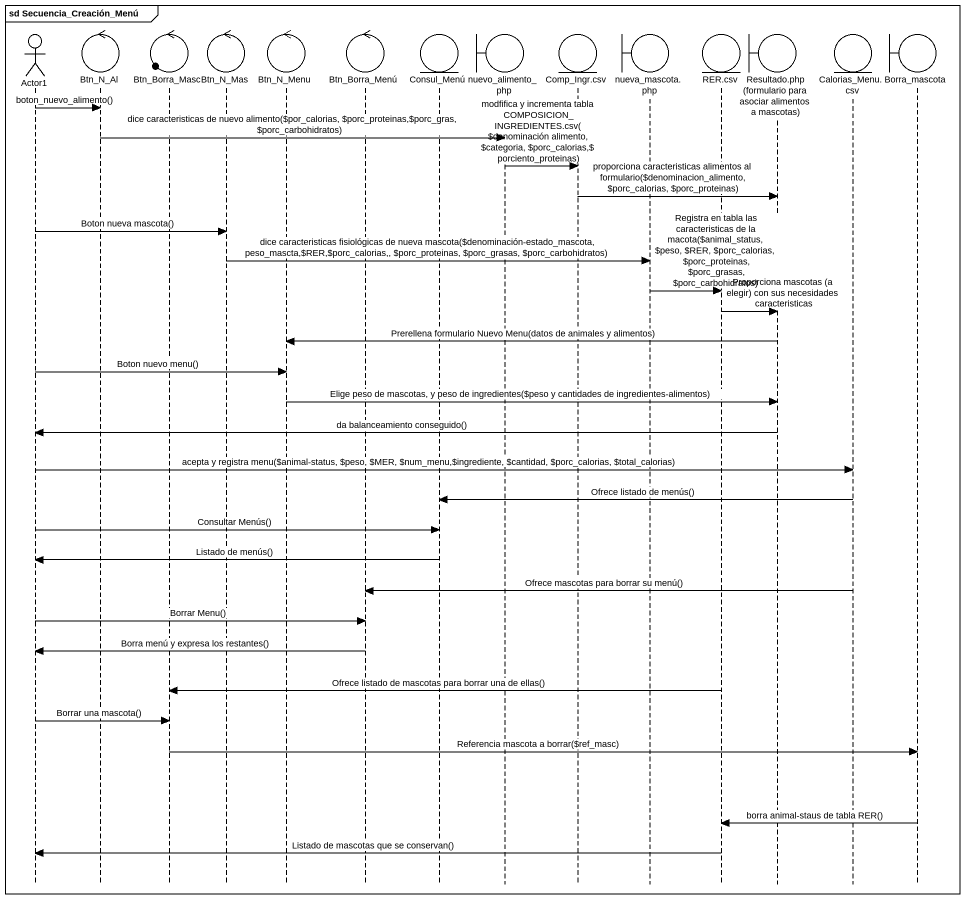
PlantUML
@startuml
mainframe sd Secuencia_Creación_Menú
hide footbox
actor Actor1
control Btn_N_Al
control Btn_Borra_Masc
control Btn_N_Mas
control Btn_N_Menu
control Btn_Borra_Menú
entity Consul_Menú
boundary nuevo_alimento_php
entity "Comp_Ingr.csv" as Comp_Ingr_csv
boundary "nueva_mascota.php" as nueva_mascota_php
entity "RER.csv" as RER_csv
boundary "Resultado.php (formulario para asociar alimentos a mascotas)" as Resultado_php_formulario
entity "Calorias_Menu.csv" as Calorias_Menu_csv
boundary Borra_mascota

Actor1 -> Btn_N_Al : boton_nuevo_alimento()
Btn_N_Al -> nuevo_alimento_php : dice caracteristicas de nuevo alimento(~$por_calorias, ~$porc_proteinas,~$porc_gras, ~$porc_carbohidratos)
nuevo_alimento_php -> Comp_Ingr_csv : modfifica y incrementa tabla COMPOSICION_INGREDIENTES.csv(~$denominación alimento, ~$categoria, ~$porc_calorias,$ porciento_proteinas)
Comp_Ingr_csv -> Resultado_php_formulario : proporciona caracteristicas alimentos al formulario(~$denominacion_alimento, ~$porc_calorias, ~$porc_proteinas)
Actor1 -> Btn_N_Mas : Boton nueva mascota()
Btn_N_Mas -> nueva_mascota_php : dice caracteristicas fisiológicas de nueva mascota(~$denominación-estado_mascota, peso_mascta,~$RER,~$porc_calorias,, ~$porc_proteinas, ~$porc_grasas, ~$porc_carbohidratos)
nueva_mascota_php -> RER_csv : Registra en tabla las caracteristicas de la macota(~$animal_status, ~$peso, ~$RER, ~$porc_calorias, ~$porc_proteinas, ~$porc_grasas, ~$porc_carbohidratos)
RER_csv -> Resultado_php_formulario : Proporciona mascotas (a elegir) con sus necesidades caracteristicas
Resultado_php_formulario -> Btn_N_Menu : Prerellena formulario Nuevo Menu(datos de animales y alimentos)
Actor1 -> Btn_N_Menu : Boton nuevo menu()
Btn_N_Menu -> Resultado_php_formulario : Elige peso de mascotas, y peso de ingredientes(~$peso y cantidades de ingredientes-alimentos)
Resultado_php_formulario -> Actor1 : da balanceamiento conseguido()
Actor1 -> Calorias_Menu_csv : acepta y registra menu(~$animal-status, ~$peso, ~$MER, ~$num_menu,~$ingrediente, ~$cantidad, ~$porc_calorias, ~$total_calorias)
Calorias_Menu_csv -> Consul_Menú : Ofrece listado de menús()
Actor1 -> Consul_Menú : Consultar Menús()
Consul_Menú -> Actor1 : Listado de menús()
Calorias_Menu_csv -> Btn_Borra_Menú : Ofrece mascotas para borrar su menú()
Actor1 -> Btn_Borra_Menú : Borrar Menu()
Btn_Borra_Menú -> Actor1 : Borra menú y expresa los restantes()
RER_csv -> Btn_Borra_Masc : Ofrece listado de mascotas para borrar una de ellas()
Actor1 -> Btn_Borra_Masc : Borrar una mascota()
Btn_Borra_Masc -> Borra_mascota : Referencia mascota a borrar(~$ref_masc)
Borra_mascota -> RER_csv : borra animal-staus de tabla RER()
RER_csv -> Actor1 : Listado de mascotas que se conservan()
@enduml
